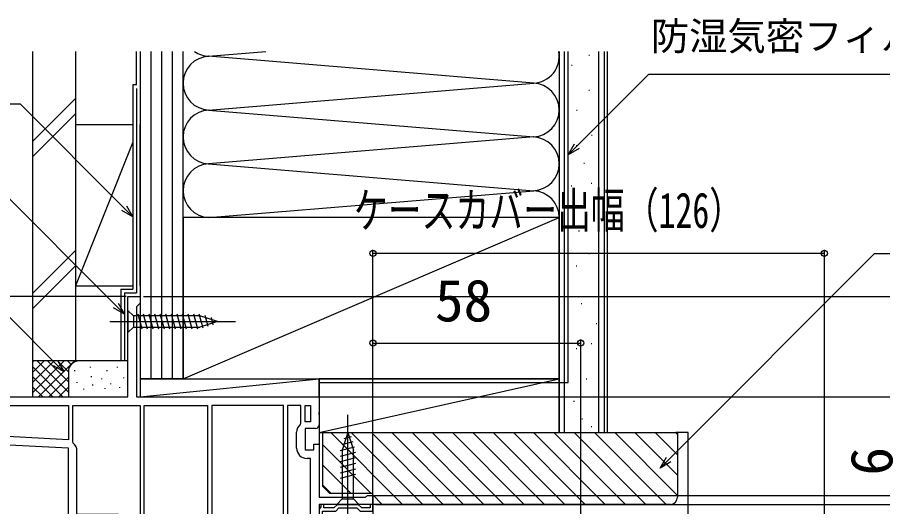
# Model space of a CAD drawing. Units: millimetres, scale not verified. Extents: x -700 to 700, y -1043 to 1036.
# Drawn here: x -494.2 to -252.7, y 694.8 to 831.4 of the extents above; entities that cross this region are included whole.
import ezdxf
from ezdxf.enums import TextEntityAlignment as Align

# ---------------------------------------------------------------- set-up
doc = ezdxf.new("R2010")
doc.units = ezdxf.units.MM
doc.header["$LTSCALE"] = 6
for name, color, linetype in [('0-2_YKK_11', 7, 'Continuous'), ('0-4_YKK_12', 2, 'Continuous'), ('0-5_YKK_13', 4, 'Continuous'), ('0-7_YKK_D', 6, 'Continuous'), ('0-9_YSS_K', 3, 'Continuous'), ('0-A_YSS_KE', 3, 'Continuous')]:
    doc.layers.add(name, color=color, linetype=linetype)
doc.styles.add('ＭＳ ゴシック', font='')
doc.styles.get('ＭＳ ゴシック').set_extended_font_data('MS Gothic')

msp = doc.modelspace()

# ---------------------------------------------------------------- linework, layer by layer
at = {"layer": '0-2_YKK_11'}
msp.add_line((-416.3, 711.197), (-416.3, 715.596), dxfattribs=at)
for points in [[(-524, 725.496), (-463.4, 725.496), (-463.4, 753.496), (-460, 753.496), (-460, 751.596), (-460.5, 751.096), (-461, 750.596), (-461, 725.496), (-410, 725.496), (-410, 721.254), (-410.12, 721.071), (-410.12, 720.521), (-410, 720.338), (-410, 717.696)], [(-478.624, 712.572), (-478.8, 712.954), (-478.8, 723.096), (-460, 723.096)], [(-460, 723.096), (-460, 685.896), (-463.1, 685.896), (-463.1, 689.796)], [(-420, 690.096), (-420, 723.096), (-440, 723.096), (-440, 690.096), (-438.6, 690.096)], [(-418.8, 723.096), (-418.8, 684.696), (-412.4, 684.696), (-412.4, 708.297), (-413.4, 708.297)], [(-415.278, 717.806), (-415.1, 718.188), (-415.1, 723.096), (-418.8, 723.096)], [(-411, 716.696), (-413.9, 716.696), (-413.9, 710.696), (-411.5, 710.696), (-411.5, 712.296), (-410, 712.296), (-410, 697.496), (-397.092, 697.496), (-396.796, 697.746), (-396.5, 697.996), (-395, 697.996), (-395, 695.496), (-410, 695.496), (-410, 657.496), (-411.8, 657.496), (-411.8, 659.496), (-420, 659.496), (-420, 662.796)], [(-473.785, 684.67), (-472.793, 690.296), (-477.6, 690.296), (-477.6, 684.94), (-477.058, 684.072), (-477.377, 683.496), (-480, 683.496), (-480, 711.138), (-524.052, 713.446)], [(-466, 692.696), (-477.6, 692.696), (-477.6, 710.361)], [(-406.1, 680.296), (-406.1, 685.696), (-406.9, 685.696), (-407.381, 680.196), (-409.1, 680.196), (-409.1, 693.596), (-405.4, 693.596), (-404.5, 694.496), (-399.5, 694.496), (-398.6, 693.596), (-395, 693.596), (-395, 695.496), (-395.8, 695.496), (-395.8, 694.496), (-398.086, 694.496), (-399.086, 695.496), (-404.914, 695.496), (-405.914, 694.496), (-408.7, 694.496), (-408.7, 695.496), (-409.5, 695.496), (-409.5, 694.788), (-409.75, 694.492), (-410, 694.196)]]:
    msp.add_lwpolyline(points, dxfattribs=at)
for points in [[(-480, 713.541), (-522.6, 715.774), (-522.6, 723.096), (-480, 723.096)], [(-458.8, 685.896), (-458.8, 723.096), (-441.2, 723.096), (-441.2, 685.896)], [(-413.9, 718.496), (-413.9, 723.096), (-412.4, 723.096), (-412.4, 718.496)]]:
    msp.add_lwpolyline(points, close=True, dxfattribs=at)
for centre, radius, start, end in [((-413.4, 715.596), 2.9, 130.36099, 179.99999), ((-411, 717.696), 1, 270.00001, 359.99999), ((-480.5, 710.361), 2.9, 359.99999, 49.67978), ((-413.4, 711.197), 2.9, 180.00001, 269.99999)]:
    msp.add_arc(centre, radius, start, end, dxfattribs=at)
at = {"layer": '0-4_YKK_12'}
for p, q in [((-410, 721.254), (-410, 720.338)), ((-410, 717.696), (-410, 711.796)), ((-395, 695.996), (-395, 687.796))]:
    msp.add_line(p, q, dxfattribs=at)
at = {"layer": '0-5_YKK_13'}
for p, q in [((-463.4, 749.596), (-463.4, 743.396)), ((-463.4, 749.596), (-461.85, 748.046)), ((-468.4, 746.496), (-433.4, 746.496)), ((-443.316, 748.046), (-461.85, 748.046)), ((-461.85, 748.046), (-461.85, 744.946)), ((-459.424, 744.396), (-460.549, 748.596)), ((-457.871, 744.396), (-458.996, 748.596)), ((-456.318, 744.396), (-457.443, 748.596)), ((-454.765, 744.396), (-455.89, 748.596)), ((-453.212, 744.396), (-454.337, 748.596)), ((-451.659, 744.396), (-452.784, 748.596)), ((-450.106, 744.396), (-451.232, 748.596)), ((-448.553, 744.396), (-449.679, 748.596)), ((-447, 744.396), (-448.126, 748.596)), ((-445.447, 744.396), (-446.573, 748.596)), ((-443.894, 744.396), (-445.02, 748.596)), ((-442.411, 744.655), (-443.467, 748.596)), ((-438.4, 746.496), (-443.316, 748.046)), ((-438.4, 746.496), (-443.316, 744.946)), ((-440.979, 745.106), (-441.793, 748.143)), ((-439.547, 745.558), (-440.096, 747.608)), ((-463.4, 743.396), (-461.85, 744.946)), ((-461.85, 744.946), (-443.316, 744.946)), ((-402, 690.496), (-402, 720.496)), ((-402, 715.496), (-403.55, 710.58)), ((-402, 715.496), (-400.45, 710.58)), ((-400.61, 712.917), (-403.646, 712.104)), ((-401.062, 714.349), (-403.112, 713.8)), ((-400.159, 711.485), (-404.1, 710.429)), ((-403.55, 710.58), (-403.55, 697.046)), ((-400.45, 697.046), (-400.45, 710.58)), ((-399.9, 710.002), (-404.1, 708.876)), ((-399.9, 708.449), (-404.1, 707.323)), ((-399.9, 706.896), (-404.1, 705.77)), ((-399.9, 705.343), (-404.1, 704.217)), ((-399.9, 703.79), (-404.1, 702.665)), ((-405.1, 695.496), (-403.55, 697.046)), ((-403.55, 697.046), (-400.45, 697.046)), ((-398.9, 695.496), (-400.45, 697.046)), ((-405.1, 695.496), (-398.9, 695.496))]:
    msp.add_line(p, q, dxfattribs=at)
at = {"layer": '0-7_YKK_D'}
for p, q in [((-395, 698.496), (-395, 766.5)), ((-269, 643.196), (-269, 766.5)), ((-269, 765.5), (-395, 765.5)), ((-463.9, 753.496), (-626, 753.496)), ((-459, 753.496), (-143, 753.496)), ((-395, 698.496), (-395, 741.5)), ((-337, 685.249), (-337, 741.5)), ((-395, 740.5), (-337, 740.5)), ((-432.5, 725.496), (-143, 725.496)), ((-365.999, 725.496), (-168, 725.496)), ((-365.999, 725.496), (-143, 725.496)), ((-394.6, 697.996), (-193, 697.996)), ((-394.3, 695.496), (-193, 695.496)), ((-394.3, 695.496), (-243, 695.496)), ((-394.3, 695.496), (-193, 695.496)), ((-365.999, 695.496), (-168, 695.496)), ((-365.999, 695.496), (-168, 695.496)), ((-311, 695.496), (-118, 695.496))]:
    msp.add_line(p, q, dxfattribs=at)
for points in [[(-340.5, 793.007), (-338.096, 795.412), (-318.037, 815.471), (-156.604, 815.471)], [(-462, 775.743), (-464.404, 778.148), (-493.358, 807.101), (-637.899, 807.101)], [(-337.452, 794.767), (-340.5, 793.007), (-338.74, 796.056)], [(-464.35, 748.575), (-466.754, 750.98), (-500.013, 784.238), (-619.079, 784.238)], [(-463.76, 778.792), (-462, 775.743), (-465.048, 777.503)], [(-314.866, 705.636), (-312.462, 708.04), (-255.002, 765.5), (-177.186, 765.5)], [(-481.141, 732.422), (-483.545, 734.826), (-508.076, 759.357), (-621.667, 759.357)], [(-466.11, 751.624), (-464.35, 748.575), (-467.398, 750.335)], [(-482.901, 735.47), (-481.141, 732.422), (-484.189, 734.182)], [(-311.818, 707.396), (-314.866, 705.636), (-313.106, 708.684)]]:
    msp.add_lwpolyline(points, dxfattribs=at)
for centre in [(-395, 765.5), (-269, 765.5), (-395, 740.5), (-337, 740.5)]:
    msp.add_circle(centre, 0.85, dxfattribs=at)
at = {"layer": '0-9_YSS_K'}
for p, q in [((-460, 821.819), (-460, 730.496)), ((-457, 821.819), (-457, 730.496)), ((-454, 821.819), (-454, 730.496)), ((-451, 821.819), (-451, 730.496)), ((-448, 775.496), (-448, 821.819)), ((-448, 730.496), (-448, 821.819)), ((-343, 821.819), (-343, 775.496)), ((-341.5, 715.496), (-341.5, 821.819)), ((-332, 715.496), (-332, 821.819)), ((-329.5, 715.496), (-329.5, 821.819)), ((-334.732, 820.828), (-334.532, 820.828)), ((-339.628, 818.031), (-339.428, 818.031)), ((-334.732, 811.037), (-334.532, 811.037)), ((-490, 796.707), (-478, 808.707)), ((-490, 792.465), (-478, 804.465)), ((-440.881, 805.496), (-350.119, 797.996)), ((-338.229, 805.442), (-338.029, 805.442)), ((-478, 801.496), (-462, 801.496)), ((-478, 801.496), (-478, 756.496)), ((-460, 756.496), (-460, 801.496)), ((-350.119, 797.996), (-440.881, 790.496)), ((-334.033, 798.449), (-333.833, 798.449)), ((-462, 796.496), (-478, 756.496)), ((-338.287, 795.579), (-338.087, 795.579)), ((-440.881, 790.496), (-350.119, 782.996)), ((-336.189, 790.684), (-335.989, 790.684)), ((-334.091, 785.089), (-333.891, 785.089)), ((-440.806, 775.502), (-350.119, 782.996)), ((-339.686, 784.39), (-339.486, 784.39)), ((-448, 730.496), (-343, 775.496)), ((-333.392, 776.697), (-333.192, 776.697)), ((-337.588, 771.801), (-337.388, 771.801)), ((-478, 766.281), (-490, 754.281)), ((-334.79, 765.507), (-334.59, 765.507)), ((-490, 750.038), (-478, 762.038)), ((-338.287, 762.01), (-338.087, 762.01)), ((-478, 756.496), (-462, 756.496)), ((-336.889, 751.52), (-336.689, 751.52)), ((-332.692, 745.925), (-332.492, 745.925)), ((-334.091, 740.33), (-333.891, 740.33)), ((-338.287, 738.931), (-338.087, 738.931)), ((-490, 735.496), (-490, 725.496)), ((-477, 735.496), (-490, 735.496)), ((-490, 726.638), (-481.142, 735.496)), ((-490, 729.467), (-483.971, 735.496)), ((-490, 732.295), (-486.799, 735.496)), ((-490, 735.123), (-489.627, 735.496)), ((-488.686, 735.496), (-480, 726.81)), ((-488.314, 725.496), (-478.314, 735.496)), ((-485.858, 735.496), (-480, 729.638)), ((-483.029, 735.496), (-480, 732.467)), ((-480.201, 735.496), (-479.22, 734.514)), ((-477.373, 735.496), (-477.352, 735.475)), ((-463.4, 735.496), (-477, 735.496)), ((-490, 733.981), (-481.515, 725.496)), ((-480, 732.496), (-480, 725.496)), ((-478.172, 732.691), (-478.172, 732.891)), ((-473.833, 733.692), (-473.833, 733.892)), ((-469.159, 732.691), (-469.159, 732.891)), ((-466.318, 733.692), (-466.318, 733.892)), ((-490, 731.153), (-484.343, 725.496)), ((-485.485, 725.496), (-480, 730.981)), ((-477.505, 729.353), (-477.505, 729.553)), ((-473.499, 731.022), (-473.499, 731.222)), ((-470.706, 730.419), (-470.706, 730.619)), ((-464.486, 730.688), (-464.486, 730.888)), ((-448, 730.496), (-460, 730.496)), ((-460, 730.496), (-460, 725.496)), ((-460, 730.496), (-410, 730.496)), ((-460, 725.496), (-410, 730.496)), ((-410, 725.496), (-410, 730.496)), ((-410, 715.496), (-343, 730.496)), ((-335.49, 730.539), (-335.29, 730.539)), ((-490, 728.324), (-487.172, 725.496)), ((-482.657, 725.496), (-479.982, 728.171)), ((-475.674, 727.497), (-475.674, 727.697)), ((-473.165, 728.685), (-473.165, 728.885)), ((-469.745, 727.712), (-469.745, 727.912)), ((-468.158, 729.019), (-468.158, 729.219)), ((-465.651, 728.016), (-465.651, 728.216)), ((-460, 725.496), (-410, 725.496)), ((-338.987, 724.245), (-338.787, 724.245)), ((-336.725, 719.332), (-336.525, 719.332)), ((-406.722, 715.496), (-386.722, 695.496)), ((-401.065, 715.496), (-381.065, 695.496)), ((-395.408, 715.496), (-375.408, 695.496)), ((-389.751, 715.496), (-369.751, 695.496)), ((-384.094, 715.496), (-364.094, 695.496)), ((-378.438, 715.496), (-358.438, 695.496)), ((-372.781, 715.496), (-352.781, 695.496)), ((-367.124, 715.496), (-347.124, 695.496)), ((-361.467, 715.496), (-341.467, 695.496)), ((-355.81, 715.496), (-335.81, 695.496)), ((-350.153, 715.496), (-330.153, 695.496)), ((-344.496, 715.496), (-324.496, 695.496)), ((-338.84, 715.496), (-318.84, 695.496)), ((-334.091, 717.251), (-333.891, 717.251)), ((-333.183, 715.496), (-313.183, 695.496)), ((-327.526, 715.496), (-310, 697.97)), ((-321.869, 715.496), (-310, 703.627)), ((-318, 715.496), (-315, 715.496)), ((-316.212, 715.496), (-310, 709.284)), ((-310.555, 715.496), (-310, 714.941)), ((-307, 715.496), (-310.5, 715.496)), ((-307, 507.634), (-307, 715.496)), ((-409, 712.117), (-395.358, 698.475)), ((-409, 706.461), (-401.036, 698.496)), ((-409, 700.804), (-406.692, 698.496)), ((-395.021, 698.138), (-392.379, 695.496))]:
    msp.add_line(p, q, dxfattribs=at)
msp.add_lwpolyline([(-440.881, 805.496), (-350.119, 812.996), (-440.881, 820.496), (-424.873, 821.819)], dxfattribs=at)
msp.add_lwpolyline([(-410, 715.496), (-343, 715.496), (-343, 730.496), (-410, 730.496)], close=True, dxfattribs=at)
for centre, radius, start, end in [((-440.5, 827.996), 7.5, 235.4491, 267.66384), ((-350.5, 820.496), 7.5, 272.33613, 10.15881), ((-440.5, 812.996), 7.5, 92.33569, 267.66384), ((-350.5, 805.496), 7.5, 272.33613, 87.66424), ((-440.5, 797.996), 7.5, 92.33569, 267.66384), ((-350.5, 790.496), 7.5, 272.33613, 87.66424), ((-440.5, 782.996), 7.5, 92.33569, 267.66384), ((-350.5, 775.496), 7.5, 0, 87.66424), ((-477, 732.496), 3, 90, 180)]:
    msp.add_arc(centre, radius, start, end, dxfattribs=at)
at = {"layer": '0-A_YSS_KE'}
for p, q in [((-490, 821.819), (-490, 735.496)), ((-478, 821.819), (-478, 735.496)), ((-461, 812.496), (-461, 821.819)), ((-343, 821.819), (-343, 715.496)), ((-330.5, 821.819), (-330.5, 715.496)), ((-462, 812.496), (-462, 755.496)), ((-461, 812.496), (-462, 812.496)), ((-461, 811.496), (-461, 754.496)), ((-465.35, 755.496), (-465.35, 735.496)), ((-465.328, 755.496), (-461.978, 755.496)), ((-464.35, 754.496), (-461, 754.496)), ((-464.35, 754.496), (-464.35, 735.496)), ((-478, 735.496), (-490, 735.496)), ((-343, 715.496), (-330.5, 715.496))]:
    msp.add_line(p, q, dxfattribs=at)
for points in [[(-410, 729.496), (-340.5, 729.496), (-340.5, 821.819)], [(-409, 715.496), (-310, 715.496), (-310, 697.496)], [(-312, 695.496), (-395, 695.496), (-395, 698.496), (-407, 698.496), (-409, 700.496), (-409, 715.496)]]:
    msp.add_lwpolyline(points, dxfattribs=at)
msp.add_lwpolyline([(-343, 730.496), (-343, 775.496), (-448, 775.496), (-448, 730.496)], close=True, dxfattribs=at)
msp.add_arc((-312, 697.496), 2, 270.00001, 359.99999, dxfattribs=at)

# ---------------------------------------------------------------- texts
at = {"layer": '0-7_YKK_D', "style": 'ＭＳ ゴシック'}
for s, height, p in [('防湿気密フィルム（別途）', 7.845, (-317.474, 819.849)), ('58', 11.73, (-377.682, 743))]:
    msp.add_text(s, height=height, dxfattribs=at).set_placement(p, align=Align.BOTTOM_LEFT)
at = {"layer": '0-7_YKK_D', "style": 'ＭＳ ゴシック', "width": 0.7}
msp.add_text('ケースカバー出幅（126）', height=9.897, dxfattribs=at).set_placement((-400.325, 769.64), align=Align.BOTTOM_LEFT)
at = {"layer": '0-7_YKK_D', "style": 'ＭＳ ゴシック'}
msp.add_text('6', height=11.73, rotation=90, dxfattribs=at).set_placement((-246.5, 703.523), align=Align.BOTTOM_LEFT)

doc.saveas('drawing.dxf')
